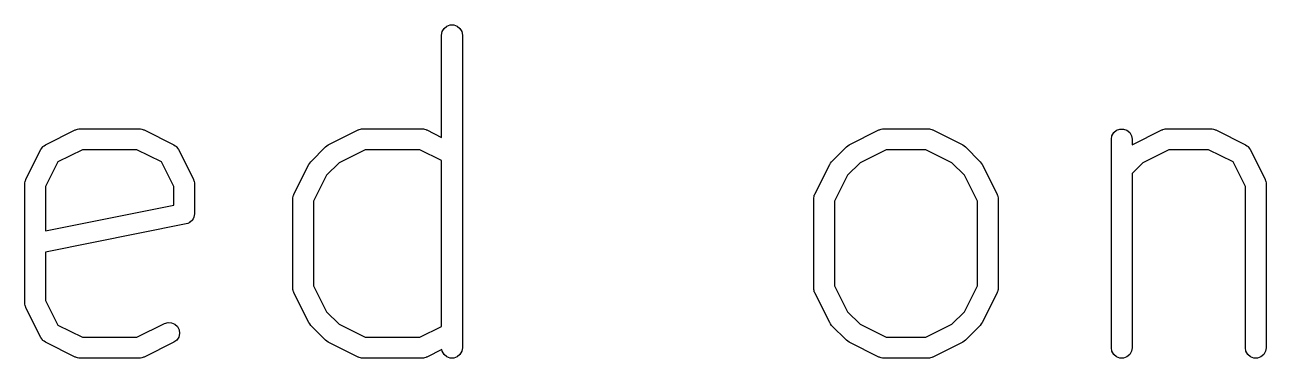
# Model space of a CAD drawing. Extents: x -0.1 to 56.4, y -14.9 to 17.1.
# Drawn here: x 22.46 to 28.41, y -4.93 to -3.33 of the extents above; entities that cross this region are included whole.
import ezdxf

# ---------------------------------------------------------------- set-up
doc = ezdxf.new("R2010")
doc.units = 0
doc.header["$MEASUREMENT"] = 0
doc.layers.add('BLACK', color=7, linetype='CONTINUOUS')

msp = doc.modelspace()

# ---------------------------------------------------------------- linework, layer by layer
at = {"layer": 'Black'}
for p, q in [((24.4688, -3.34643), (24.4821, -3.33527)), ((24.4821, -3.33527), (24.4985, -3.32933)), ((24.4985, -3.32933), (24.5158, -3.32933)), ((24.5158, -3.32933), (24.5321, -3.33527)), ((24.5321, -3.33527), (24.5454, -3.34643)), ((24.4571, -3.37857), (24.4602, -3.36147)), ((24.4571, -3.8691), (24.4571, -3.37857)), ((24.4602, -3.36147), (24.4688, -3.34643)), ((24.5454, -3.34643), (24.5541, -3.36147)), ((24.5541, -3.36147), (24.5571, -3.37857)), ((24.5571, -3.37857), (24.5571, -4.87857)), ((22.5562, -3.90528), (22.6991, -3.83385)), ((22.6991, -3.83385), (22.7018, -3.83303)), ((22.7018, -3.83303), (22.7043, -3.83159)), ((22.7043, -3.83159), (22.7101, -3.83057)), ((22.7101, -3.83057), (22.7157, -3.8289)), ((22.7157, -3.8289), (22.7186, -3.82907)), ((22.7186, -3.82907), (22.7214, -3.82857)), ((22.7214, -3.82857), (23.0071, -3.82857)), ((23.0071, -3.82857), (23.01, -3.82907)), ((23.01, -3.82907), (23.0129, -3.8289)), ((23.0129, -3.8289), (23.0185, -3.83057)), ((23.0185, -3.83057), (23.0242, -3.83159)), ((23.0242, -3.83159), (23.0267, -3.83303)), ((23.0267, -3.83303), (23.0295, -3.83385)), ((23.0295, -3.83385), (23.1724, -3.90528)), ((23.9134, -3.90528), (24.0562, -3.83385)), ((24.0562, -3.83385), (24.059, -3.83303)), ((24.059, -3.83303), (24.0615, -3.83159)), ((24.0615, -3.83159), (24.0672, -3.83057)), ((24.0672, -3.83057), (24.0729, -3.8289)), ((24.0729, -3.8289), (24.0757, -3.82907)), ((24.0757, -3.82907), (24.0786, -3.82857)), ((24.0786, -3.82857), (24.3643, -3.82857)), ((24.3643, -3.82857), (24.3671, -3.82907)), ((24.3671, -3.82907), (24.37, -3.8289)), ((24.37, -3.8289), (24.3756, -3.83057)), ((24.3756, -3.83057), (24.3814, -3.83159)), ((24.3814, -3.83159), (24.3839, -3.83303)), ((24.3839, -3.83303), (24.3866, -3.83385)), ((24.3866, -3.83385), (24.4571, -3.8691)), ((26.4134, -3.90528), (26.5562, -3.83385)), ((26.5562, -3.83385), (26.559, -3.83303)), ((26.559, -3.83303), (26.5615, -3.83159)), ((26.5615, -3.83159), (26.5672, -3.83057)), ((26.5672, -3.83057), (26.5729, -3.8289)), ((26.5729, -3.8289), (26.5757, -3.82907)), ((26.5757, -3.82907), (26.5786, -3.82857)), ((26.5786, -3.82857), (26.7929, -3.82857)), ((26.7929, -3.82857), (26.7957, -3.82907)), ((26.7957, -3.82907), (26.7986, -3.8289)), ((26.7986, -3.8289), (26.8042, -3.83057)), ((26.8042, -3.83057), (26.81, -3.83159)), ((26.81, -3.83159), (26.8125, -3.83303)), ((26.8125, -3.83303), (26.8152, -3.83385)), ((26.8152, -3.83385), (26.9581, -3.90528)), ((27.6714, -3.87857), (27.6744, -3.86147)), ((27.6744, -3.86147), (27.6831, -3.84643)), ((27.6831, -3.84643), (27.6964, -3.83527)), ((27.6964, -3.83527), (27.7127, -3.82933)), ((27.7127, -3.82933), (27.7301, -3.82933)), ((27.7301, -3.82933), (27.7464, -3.83527)), ((27.7464, -3.83527), (27.7597, -3.84643)), ((27.7597, -3.84643), (27.7684, -3.86147)), ((27.7684, -3.86147), (27.7714, -3.87857)), ((27.7714, -3.90481), (27.9134, -3.83385)), ((27.9134, -3.83385), (27.9161, -3.83303)), ((27.9161, -3.83303), (27.9186, -3.83159)), ((27.9186, -3.83159), (27.9244, -3.83057)), ((27.9244, -3.83057), (27.93, -3.8289)), ((27.93, -3.8289), (27.9329, -3.82907)), ((27.9329, -3.82907), (27.9357, -3.82857)), ((27.9357, -3.82857), (28.15, -3.82857)), ((28.15, -3.82857), (28.1528, -3.82907)), ((28.1528, -3.82907), (28.1557, -3.8289)), ((28.1557, -3.8289), (28.1613, -3.83057)), ((28.1613, -3.83057), (28.1671, -3.83159)), ((28.1671, -3.83159), (28.1696, -3.83303)), ((28.1696, -3.83303), (28.1724, -3.83385)), ((28.1724, -3.83385), (28.3152, -3.90528)), ((22.4624, -4.0705), (22.5338, -3.92764)), ((22.5338, -3.92764), (22.5382, -3.92174)), ((22.5382, -3.92174), (22.5423, -3.91562)), ((22.5423, -3.91562), (22.5434, -3.9148)), ((22.5434, -3.9148), (22.5442, -3.91369)), ((22.5442, -3.91369), (22.5503, -3.90965)), ((22.5503, -3.90965), (22.5562, -3.90528)), ((22.7332, -3.92857), (22.6158, -3.98727)), ((22.9953, -3.92857), (22.7332, -3.92857)), ((23.1127, -3.98727), (22.9953, -3.92857)), ((23.1724, -3.90528), (23.1783, -3.90965)), ((23.1783, -3.90965), (23.1844, -3.91369)), ((23.1844, -3.91369), (23.1852, -3.9148)), ((23.1852, -3.9148), (23.1863, -3.91562)), ((23.1863, -3.91562), (23.1903, -3.92174)), ((23.1903, -3.92174), (23.1947, -3.92764)), ((23.1947, -3.92764), (23.2661, -4.0705)), ((23.8289, -3.98607), (23.9004, -3.91464)), ((23.9004, -3.91464), (23.9069, -3.91005)), ((23.9069, -3.91005), (23.9134, -3.90528)), ((24.0904, -3.92857), (23.9653, -3.99109)), ((24.3525, -3.92857), (24.0904, -3.92857)), ((24.4571, -3.9809), (24.3525, -3.92857)), ((26.3289, -3.98607), (26.4004, -3.91464)), ((26.4004, -3.91464), (26.4069, -3.91005)), ((26.4069, -3.91005), (26.4134, -3.90528)), ((26.5904, -3.92857), (26.4653, -3.99109)), ((26.7811, -3.92857), (26.5904, -3.92857)), ((26.9061, -3.99109), (26.7811, -3.92857)), ((26.9581, -3.90528), (26.9645, -3.91005)), ((26.9645, -3.91005), (26.9711, -3.91464)), ((26.9711, -3.91464), (27.0425, -3.98607)), ((27.6714, -4.87857), (27.6714, -3.87857)), ((27.7714, -3.87857), (27.7714, -3.90481)), ((27.9475, -3.92857), (27.8225, -3.99109)), ((28.1382, -3.92857), (27.9475, -3.92857)), ((28.2556, -3.98727), (28.1382, -3.92857)), ((28.3152, -3.90528), (28.3211, -3.90965)), ((28.3211, -3.90965), (28.3272, -3.91369)), ((28.3272, -3.91369), (28.3281, -3.9148)), ((28.3281, -3.9148), (28.3292, -3.91562)), ((28.3292, -3.91562), (28.3332, -3.92174)), ((28.3332, -3.92174), (28.3376, -3.92764)), ((28.3376, -3.92764), (28.409, -4.0705)), ((22.6158, -3.98727), (22.5571, -4.10466)), ((23.1714, -4.10466), (23.1127, -3.98727)), ((23.8243, -3.99264), (23.8289, -3.98607)), ((23.9653, -3.99109), (23.9054, -4.05105)), ((24.4571, -4.77624), (24.4571, -3.9809)), ((26.3243, -3.99264), (26.3289, -3.98607)), ((26.4653, -3.99109), (26.4054, -4.05105)), ((26.966, -4.05105), (26.9061, -3.99109)), ((27.0425, -3.98607), (27.0471, -3.99263)), ((27.8225, -3.99109), (27.7714, -4.04214)), ((28.3143, -4.10466), (28.2556, -3.98727)), ((23.7481, -4.14192), (23.8196, -3.99907)), ((23.8196, -3.99907), (23.8243, -3.99264)), ((26.2481, -4.14192), (26.3196, -3.99907)), ((26.3196, -3.99907), (26.3243, -3.99264)), ((27.0471, -3.99263), (27.0519, -3.99907)), ((27.0519, -3.99907), (27.1233, -4.14192)), ((27.7714, -4.04214), (27.7714, -4.87857)), ((22.4571, -4.09286), (22.4576, -4.09002)), ((22.4571, -4.66429), (22.4571, -4.09286)), ((22.4575, -4.08714), (22.4591, -4.08153)), ((22.4576, -4.09002), (22.4575, -4.08714)), ((22.4591, -4.08153), (22.4602, -4.07576)), ((22.4602, -4.07576), (22.4616, -4.07326)), ((22.4616, -4.07326), (22.4624, -4.0705)), ((22.5571, -4.10466), (22.5571, -4.31758)), ((23.1714, -4.19472), (23.1714, -4.10466)), ((23.2661, -4.0705), (23.267, -4.07326)), ((23.267, -4.07326), (23.2684, -4.07576)), ((23.2684, -4.07576), (23.2694, -4.08153)), ((23.2694, -4.08153), (23.2711, -4.08714)), ((23.2711, -4.08714), (23.2709, -4.09002)), ((23.2709, -4.09002), (23.2714, -4.09286)), ((23.2714, -4.09286), (23.2714, -4.23571)), ((23.9054, -4.05105), (23.8429, -4.17609)), ((26.4054, -4.05105), (26.3429, -4.17609)), ((27.0286, -4.17609), (26.966, -4.05105)), ((28.3143, -4.87857), (28.3143, -4.10466)), ((28.409, -4.0705), (28.4098, -4.07326)), ((28.4098, -4.07326), (28.4113, -4.07576)), ((28.4113, -4.07576), (28.4123, -4.08153)), ((28.4123, -4.08153), (28.414, -4.08714)), ((28.414, -4.08714), (28.4138, -4.09002)), ((28.4138, -4.09002), (28.4143, -4.09286)), ((28.4143, -4.09286), (28.4143, -4.87857)), ((23.7429, -4.16429), (23.7434, -4.16145)), ((23.7429, -4.59286), (23.7429, -4.16429)), ((23.7432, -4.15857), (23.7449, -4.15296)), ((23.7434, -4.16145), (23.7432, -4.15857)), ((23.7449, -4.15296), (23.7459, -4.14718)), ((23.7459, -4.14718), (23.7473, -4.14469)), ((23.7473, -4.14469), (23.7481, -4.14192)), ((26.2429, -4.16429), (26.2434, -4.16145)), ((26.2429, -4.59286), (26.2429, -4.16429)), ((26.2432, -4.15857), (26.2449, -4.15296)), ((26.2434, -4.16145), (26.2432, -4.15857)), ((26.2449, -4.15296), (26.2459, -4.14718)), ((26.2459, -4.14718), (26.2473, -4.14469)), ((26.2473, -4.14469), (26.2481, -4.14192)), ((27.1233, -4.14192), (27.1241, -4.14469)), ((27.1241, -4.14469), (27.1256, -4.14718)), ((27.1256, -4.14718), (27.1266, -4.15296)), ((27.1266, -4.15296), (27.1282, -4.15857)), ((27.1282, -4.15857), (27.1281, -4.16145)), ((27.1281, -4.16145), (27.1286, -4.16429)), ((27.1286, -4.16429), (27.1286, -4.59286)), ((22.5571, -4.31758), (23.1714, -4.19472)), ((23.8429, -4.17609), (23.8429, -4.58105)), ((26.3429, -4.17609), (26.3429, -4.58105)), ((27.0286, -4.58105), (27.0286, -4.17609)), ((23.2312, -4.28474), (22.5571, -4.41956)), ((23.2388, -4.28178), (23.2312, -4.28474)), ((23.2464, -4.27902), (23.2388, -4.28178)), ((23.2469, -4.27865), (23.2464, -4.27902)), ((23.2474, -4.27843), (23.2469, -4.27865)), ((23.2535, -4.27305), (23.2474, -4.27843)), ((23.2597, -4.26785), (23.2535, -4.27305)), ((23.26, -4.26735), (23.2597, -4.26785)), ((23.2605, -4.26697), (23.26, -4.26735)), ((23.2643, -4.25986), (23.2605, -4.26697)), ((23.2684, -4.25282), (23.2643, -4.25986)), ((23.2685, -4.25224), (23.2684, -4.25282)), ((23.2688, -4.25174), (23.2685, -4.25224)), ((23.27, -4.24372), (23.2688, -4.25174)), ((23.2714, -4.23571), (23.27, -4.24372)), ((22.5571, -4.41956), (22.5571, -4.65248)), ((23.8429, -4.58105), (23.9054, -4.70609)), ((26.3429, -4.58105), (26.4054, -4.70609)), ((26.966, -4.7061), (27.0286, -4.58105)), ((23.7434, -4.5957), (23.7429, -4.59286)), ((23.7432, -4.59857), (23.7434, -4.5957)), ((23.7449, -4.60419), (23.7432, -4.59857)), ((23.7459, -4.60996), (23.7449, -4.60419)), ((23.7473, -4.61246), (23.7459, -4.60996)), ((23.7481, -4.61522), (23.7473, -4.61246)), ((23.8196, -4.75807), (23.7481, -4.61522)), ((26.2434, -4.5957), (26.2429, -4.59286)), ((26.2432, -4.59857), (26.2434, -4.5957)), ((26.2449, -4.60419), (26.2432, -4.59857)), ((26.2459, -4.60996), (26.2449, -4.60419)), ((26.2473, -4.61246), (26.2459, -4.60996)), ((26.2481, -4.61522), (26.2473, -4.61246)), ((26.3196, -4.75807), (26.2481, -4.61522)), ((27.1233, -4.61522), (27.0519, -4.75807)), ((27.1241, -4.61246), (27.1233, -4.61522)), ((27.1256, -4.60996), (27.1241, -4.61246)), ((27.1266, -4.60419), (27.1256, -4.60996)), ((27.1282, -4.59857), (27.1266, -4.60419)), ((27.1286, -4.59286), (27.1281, -4.5957)), ((27.1281, -4.5957), (27.1282, -4.59857)), ((22.4576, -4.66713), (22.4571, -4.66429)), ((22.4575, -4.67), (22.4576, -4.66713)), ((22.4591, -4.67561), (22.4575, -4.67)), ((22.4602, -4.68139), (22.4591, -4.67561)), ((22.4616, -4.68389), (22.4602, -4.68139)), ((22.4624, -4.68665), (22.4616, -4.68389)), ((22.5338, -4.8295), (22.4624, -4.68665)), ((22.5571, -4.65248), (22.6158, -4.76987)), ((23.9054, -4.70609), (23.9653, -4.76605)), ((26.4054, -4.70609), (26.4653, -4.76605)), ((26.9061, -4.76605), (26.966, -4.7061)), ((22.9953, -4.82857), (23.1276, -4.76242)), ((23.1276, -4.76242), (23.1443, -4.75747)), ((23.1443, -4.75747), (23.1616, -4.75851)), ((23.1616, -4.75851), (23.1775, -4.76542)), ((23.1775, -4.76542), (23.1902, -4.77736)), ((23.8243, -4.7645), (23.8196, -4.75807)), ((23.8289, -4.77107), (23.8243, -4.7645)), ((26.3243, -4.7645), (26.3196, -4.75807)), ((26.3289, -4.77107), (26.3243, -4.7645)), ((27.0471, -4.76451), (27.0425, -4.77107)), ((27.0519, -4.75807), (27.0471, -4.76451)), ((22.6158, -4.76987), (22.7332, -4.82857)), ((23.1902, -4.77736), (23.1979, -4.79289)), ((23.1999, -4.81014), (23.1959, -4.82703)), ((23.1979, -4.79289), (23.1999, -4.81014)), ((23.9004, -4.8425), (23.8289, -4.77107)), ((23.9653, -4.76605), (24.0904, -4.82857)), ((24.3525, -4.82857), (24.4571, -4.77624)), ((26.4004, -4.8425), (26.3289, -4.77107)), ((26.4653, -4.76605), (26.5904, -4.82857)), ((26.7811, -4.82857), (26.9061, -4.76605)), ((27.0425, -4.77107), (26.9711, -4.8425)), ((22.5382, -4.8354), (22.5338, -4.8295)), ((22.5423, -4.84152), (22.5382, -4.8354)), ((22.5434, -4.84234), (22.5423, -4.84152)), ((22.5442, -4.84345), (22.5434, -4.84234)), ((22.5503, -4.84749), (22.5442, -4.84345)), ((22.5562, -4.85186), (22.5503, -4.84749)), ((22.6991, -4.92329), (22.5562, -4.85186)), ((22.7332, -4.82857), (22.9953, -4.82857)), ((23.1724, -4.85186), (23.0295, -4.92329)), ((23.1863, -4.84152), (23.1724, -4.85186)), ((23.1959, -4.82703), (23.1863, -4.84152)), ((23.9069, -4.8471), (23.9004, -4.8425)), ((23.9134, -4.85186), (23.9069, -4.8471)), ((24.0562, -4.92329), (23.9134, -4.85186)), ((24.0904, -4.82857), (24.3525, -4.82857)), ((24.5571, -4.87857), (24.5541, -4.89567)), ((26.4069, -4.8471), (26.4004, -4.8425)), ((26.4134, -4.85186), (26.4069, -4.8471)), ((26.5562, -4.92329), (26.4134, -4.85186)), ((26.5904, -4.82857), (26.7811, -4.82857)), ((26.9581, -4.85186), (26.8152, -4.92329)), ((26.9645, -4.84709), (26.9581, -4.85186)), ((26.9711, -4.8425), (26.9645, -4.84709)), ((27.6744, -4.89567), (27.6714, -4.87857)), ((27.7714, -4.87857), (27.7684, -4.89567)), ((28.3173, -4.89567), (28.3143, -4.87857)), ((28.4143, -4.87857), (28.4113, -4.89567)), ((22.7018, -4.92411), (22.6991, -4.92329)), ((22.7043, -4.92556), (22.7018, -4.92411)), ((22.7101, -4.92657), (22.7043, -4.92556)), ((22.7157, -4.92824), (22.7101, -4.92657)), ((22.7186, -4.92807), (22.7157, -4.92824)), ((22.7214, -4.92857), (22.7186, -4.92807)), ((23.0071, -4.92857), (22.7214, -4.92857)), ((23.01, -4.92807), (23.0071, -4.92857)), ((23.0129, -4.92824), (23.01, -4.92807)), ((23.0185, -4.92657), (23.0129, -4.92824)), ((23.0242, -4.92556), (23.0185, -4.92657)), ((23.0267, -4.92411), (23.0242, -4.92556)), ((23.0295, -4.92329), (23.0267, -4.92411)), ((24.059, -4.92411), (24.0562, -4.92329)), ((24.0615, -4.92556), (24.059, -4.92411)), ((24.0672, -4.92657), (24.0615, -4.92556)), ((24.0729, -4.92824), (24.0672, -4.92657)), ((24.0757, -4.92807), (24.0729, -4.92824)), ((24.0786, -4.92857), (24.0757, -4.92807)), ((24.3643, -4.92857), (24.0786, -4.92857)), ((24.3671, -4.92807), (24.3643, -4.92857)), ((24.37, -4.92824), (24.3671, -4.92807)), ((24.3756, -4.92657), (24.37, -4.92824)), ((24.3814, -4.92556), (24.3756, -4.92657)), ((24.3839, -4.92411), (24.3814, -4.92556)), ((24.3866, -4.92329), (24.3839, -4.92411)), ((24.4587, -4.88728), (24.3866, -4.92329)), ((24.4602, -4.89567), (24.4587, -4.88728)), ((24.4688, -4.91071), (24.4602, -4.89567)), ((24.4821, -4.92187), (24.4688, -4.91071)), ((24.4985, -4.92781), (24.4821, -4.92187)), ((24.5158, -4.92781), (24.4985, -4.92781)), ((24.5321, -4.92187), (24.5158, -4.92781)), ((24.5454, -4.91071), (24.5321, -4.92187)), ((24.5541, -4.89567), (24.5454, -4.91071)), ((26.559, -4.92411), (26.5562, -4.92329)), ((26.5615, -4.92556), (26.559, -4.92411)), ((26.5672, -4.92657), (26.5615, -4.92556)), ((26.5729, -4.92824), (26.5672, -4.92657)), ((26.5757, -4.92807), (26.5729, -4.92824)), ((26.5786, -4.92857), (26.5757, -4.92807)), ((26.7929, -4.92857), (26.5786, -4.92857)), ((26.7957, -4.92807), (26.7929, -4.92857)), ((26.7986, -4.92824), (26.7957, -4.92807)), ((26.8042, -4.92657), (26.7986, -4.92824)), ((26.81, -4.92556), (26.8042, -4.92657)), ((26.8125, -4.92411), (26.81, -4.92556)), ((26.8152, -4.92329), (26.8125, -4.92411)), ((27.6831, -4.91071), (27.6744, -4.89567)), ((27.6964, -4.92187), (27.6831, -4.91071)), ((27.7127, -4.92781), (27.6964, -4.92187)), ((27.7301, -4.92781), (27.7127, -4.92781)), ((27.7464, -4.92187), (27.7301, -4.92781)), ((27.7597, -4.91071), (27.7464, -4.92187)), ((27.7684, -4.89567), (27.7597, -4.91071)), ((28.326, -4.91071), (28.3173, -4.89567)), ((28.3393, -4.92187), (28.326, -4.91071)), ((28.3556, -4.92781), (28.3393, -4.92187)), ((28.373, -4.92781), (28.3556, -4.92781)), ((28.3893, -4.92187), (28.373, -4.92781)), ((28.4026, -4.91071), (28.3893, -4.92187)), ((28.4113, -4.89567), (28.4026, -4.91071))]:
    msp.add_line(p, q, dxfattribs=at)

doc.saveas('drawing.dxf')
